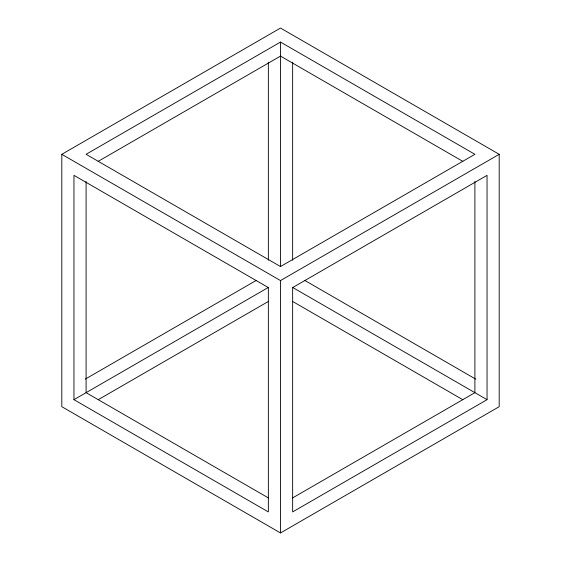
<?xml version="1.0" encoding="UTF-8"?>
<svg xmlns="http://www.w3.org/2000/svg" width="561" height="561" viewBox="0 0 561 561"><rect width="100%" height="100%" fill="white"/><g stroke="black" fill="none" stroke-linecap="round" stroke-linejoin="round"><path stroke-width="0.84" d="M61.808 154.31L280.5 28.05L499.192 154.31L499.192 406.69L280.5 532.95L61.808 406.69L61.808 154.31L280.5 280.57L499.192 154.31M280.5 42.068L86.099 154.31L280.5 266.545L474.901 154.31L280.5 42.068L280.5 266.412M98.196 161.344L280.5 56.093L462.804 161.344M85.3 379.11L256.258 280.409M73.954 399.677L268.354 511.92L268.354 287.576L73.954 175.341L73.954 399.677L268.396 287.421M98.196 399.705L268.396 301.439M292.604 497.923L474.901 392.672L474.901 181.476M487.046 399.677L292.646 511.92L292.646 287.576L487.046 175.341L487.046 399.677L292.604 287.421M304.742 280.409L475.7 379.11M292.604 301.439L462.804 399.705M268.396 497.923L86.099 392.672L86.099 181.476M292.646 62.229L292.646 260.276M280.5 280.57L280.5 532.95M268.354 62.229L268.354 260.276"/></g></svg>
